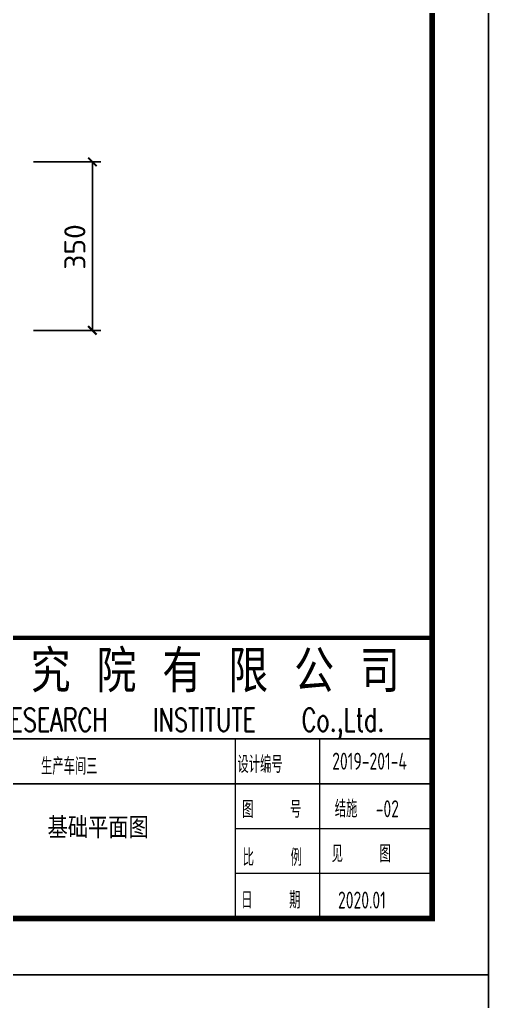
# Model space of a CAD drawing. Header units: millimetres. Extents: x 1442233 to 1526333, y -21810 to 275190.
# Drawn here: x 1517993 to 1526333, y 155915 to 173403 of the extents above; entities that cross this region are included whole.
import ezdxf
from ezdxf.enums import TextEntityAlignment as Align

# ---------------------------------------------------------------- set-up
doc = ezdxf.new("R2010")
doc.units = ezdxf.units.MM
doc.header["$LTSCALE"] = 1500
for name, color, linetype in [('1', 7, 'Continuous'), ('PUB_TITLE', 4, 'Continuous'), ('墙线__窗台线', 7, 'Continuous'), ('层301', 253, 'Continuous'), ('层302', 253, 'Continuous')]:
    doc.layers.add(name, color=color, linetype=linetype)
doc.layers.add('PUB_TEXT', color=7, linetype='Continuous', lineweight=15)
doc.styles.add('-黑体', font='simhei.ttf', dxfattribs={"width": 0.8})
doc.styles.add('_TCH_DIM', font='SIMPLEX', dxfattribs={"bigfont": 'GBCBIG'})
doc.styles.get("Standard").update_dxf_attribs({"font": 'TSSDENG', "width": 0.75, "bigfont": 'TSSDCHN'})

# ---------------------------------------------------------------- blocks, each defined once
blk = doc.blocks.new('1234')
for p, q in [((1908334, 780394), (1908334, 785394)), ((1908334, 783594), (1887334, 783594)), ((1908334, 782794), (1887334, 782794))]:
    blk.add_line(p, q)
at = {"const_width": 80}
blk.add_lwpolyline([(1887334, 780394), (1887334, 785394), (1908334, 785394)], dxfattribs=at)
at = {"layer": 'PUB_TEXT'}
for p, q in [((1904834, 780394), (1904834, 783594)), ((1906334, 780394), (1906334, 783594)), ((1908334, 781994), (1904834, 781994)), ((1908334, 781194), (1904834, 781194))]:
    blk.add_line(p, q, dxfattribs=at)
at = {"layer": 'PUB_TITLE'}
blk.add_lwpolyline([(1825234, 779394), (1909334, 779394), (1909334, 838794), (1825234, 838794)], close=True, dxfattribs=at)
at = {"layer": 'PUB_TITLE', "const_width": 100}
blk.add_lwpolyline([(1827734, 780394), (1908334, 780394), (1908334, 837794), (1827734, 837794)], close=True, dxfattribs=at)
at = {"layer": 'PUB_TEXT'}
for s, p in [('究', (1901189, 784423)), ('院', (1902361, 784423)), ('有', (1903533, 784423)), ('公', (1905877, 784423)), ('限', (1904705, 784423)), ('司', (1907049, 784423))]:
    blk.add_text(s, height=750, dxfattribs=at).set_placement(p)
at = {"layer": 'PUB_TEXT', "style": '_TCH_DIM', "width": 0.705882}
for s, p in [('RESEARCH', (1900553, 783728)), ('INSTITUTE', (1903366, 783728)), ('Co.,Ltd.', (1906013, 783728))]:
    blk.add_text(s, height=412.2, dxfattribs=at).set_placement(p)
at = {"layer": 'PUB_TEXT', "width": 0.7}
for s, height, p in [('设计编号', 302.3, (1904869, 782988)), ('2019-201-4', 302.3, (1906556, 783046)), ('生产车间三', 302.3, (1901374, 782955)), ('图', 302, (1904954, 782188)), ('号', 302, (1905805, 782188)), ('结施', 302.3, (1906601, 782198)), ('比', 302, (1904964, 781331)), ('例', 302, (1905815, 781331)), ('见', 302, (1906546, 781398)), ('图', 302, (1907397, 781398)), ('日', 302, (1904938, 780571)), ('期', 302, (1905789, 780571)), ('2020.01', 302.3, (1906659, 780572))]:
    blk.add_text(s, height=height, dxfattribs=at).set_placement(p)

msp = doc.modelspace()

# ---------------------------------------------------------------- linework, layer by layer
at = {"layer": '墙线__窗台线', "color": 253}
for p, q in [((1518237, 170868), (1519437, 170868)), ((1519287, 167868), (1519287, 170868)), ((1518237, 167868), (1519437, 167868))]:
    msp.add_line(p, q, dxfattribs=at)
at = {"layer": '层301', "const_width": 35}
for points in [[(1519212, 170943), (1519362, 170793)], [(1519212, 167943), (1519362, 167793)]]:
    msp.add_lwpolyline(points, dxfattribs=at)

# ---------------------------------------------------------------- block references
at = {"layer": '1'}
for p in [(-383001, -623004), (-383001, -682404)]:
    msp.add_blockref('1234', p, dxfattribs=at)

# ---------------------------------------------------------------- texts
at = {"layer": 'PUB_TEXT', "width": 0.7}
msp.add_text('-02', height=302.3, dxfattribs=at).set_placement((1524329, 159194))
at = {"layer": 'PUB_TEXT', "color": 6, "style": '-黑体', "width": 0.8}
msp.add_text('基础平面图', height=330, dxfattribs=at).set_placement((1518490, 158857))
at = {"layer": '层302', "width": 1.04}
msp.add_text('350', height=375, rotation=90, dxfattribs=at).set_placement((1519163, 168948), (1519163, 169758), align=Align.FIT)

doc.saveas('drawing.dxf')
